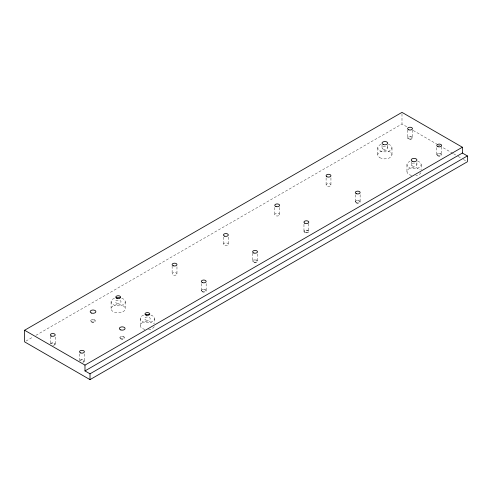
<?xml version="1.0" encoding="UTF-8"?>
<svg xmlns="http://www.w3.org/2000/svg" width="492" height="492" viewBox="0 0 492 492"><rect width="100%" height="100%" fill="white"/><g stroke="black" fill="none" stroke-linecap="round" stroke-linejoin="round"><path stroke-width="0.37" stroke-dasharray="2.46 1.84" d="M25.928 341.097L33.253 336.872M35.916 335.335L401.989 123.984L407.271 127.041M413.219 130.472L437.665 144.587M438.329 144.968L440.967 146.493M452.861 153.363L441.632 146.874L441.644 154.777M453.526 153.744L457.486 156.032M458.15 156.413L460.795 157.938M463.433 159.463L466.078 160.989M436.804 147.631L436.804 154.777M421.177 164.66L421.177 169.537M416.909 162.667L416.909 164.66M412.456 130.066L412.456 137.932A2.417 1.396 0 0 1 408.827 139.138A2.417 1.396 0 0 1 408.827 136.721A2.417 1.396 0 0 1 412.456 137.932M411.214 162.003L411.214 164.66M407.616 130.066L407.616 137.932M406.946 164.66L406.946 171.628M401.989 113.818L401.989 123.984M391.995 147.809L391.995 154.783M387.727 145.152L387.727 147.809M382.032 145.152L382.032 147.809M377.764 147.809L377.764 154.783M360.126 194.691L360.126 201.843M355.286 194.691L355.286 201.843M330.944 177.84L330.944 184.992A2.417 1.396 0 0 1 327.309 186.204A2.417 1.396 0 0 1 327.309 183.78A2.417 1.396 0 0 1 330.944 184.992M326.104 177.84L326.104 184.992M308.804 223.608L308.804 231.474A2.417 1.396 0 0 1 305.169 232.685A2.417 1.396 0 0 1 305.169 230.262A2.417 1.396 0 0 1 308.804 231.474M303.964 224.321L303.964 231.474M279.616 207.476L279.616 214.623A2.417 1.396 0 0 1 275.987 215.834A2.417 1.396 0 0 1 275.987 213.417A2.417 1.396 0 0 1 279.616 214.623M274.776 207.476L274.776 214.623M257.476 253.958L257.476 261.104A2.417 1.396 0 0 1 253.847 262.316A2.417 1.396 0 0 1 253.847 259.899A2.417 1.396 0 0 1 257.476 261.104M252.636 253.239L252.636 261.104M228.294 237.107L228.294 244.26A2.417 1.396 0 0 1 224.666 245.465A2.417 1.396 0 0 1 224.666 243.048A2.417 1.396 0 0 1 228.294 244.26M223.454 237.107L223.454 244.26M206.154 283.589L206.154 290.741M201.314 283.589L201.314 290.741M176.966 266.738L176.966 273.89A2.417 1.396 0 0 1 173.338 275.096A2.417 1.396 0 0 1 173.338 272.679A2.417 1.396 0 0 1 176.966 273.89M172.126 266.024L172.126 273.89M154.494 318.625L154.494 323.508M140.263 318.625L140.263 325.599M125.306 301.78L125.306 308.748A7.116 4.108 0 0 1 114.636 312.309A7.116 4.108 0 0 1 114.636 305.194A7.116 4.108 0 0 1 125.306 308.748M111.075 301.78L111.075 308.748M84.384 353.889L84.384 361.042M79.544 353.889L79.544 361.042A2.417 1.396 0 0 1 83.173 359.83A2.417 1.396 0 0 1 83.173 362.253M55.196 337.038L55.196 344.191M50.356 336.325L50.356 343.478M420.937 172.692A7.116 4.108 0 0 1 415.906 175.601M411.632 175.49A7.116 4.108 0 0 1 408.612 168.99A7.116 4.108 0 0 1 420.223 169.574M154.248 326.663A7.116 4.108 0 0 1 147.994 329.695M144.943 329.462A7.116 4.108 0 0 1 141.924 322.961A7.116 4.108 0 0 1 153.541 323.545M79.968 361.042A1.993 1.15 0 0 1 81.961 359.892A1.993 1.15 0 0 1 83.954 361.042A1.993 1.15 0 0 1 81.961 362.192M50.854 343.896A1.993 1.15 0 0 1 53.124 343.059A1.993 1.15 0 0 1 54.766 344.295A1.993 1.15 0 0 1 52.779 345.341M388.434 144.248A7.116 4.108 0 0 1 390.328 150.447A7.116 4.108 0 0 1 379.424 150.447A7.116 4.108 0 0 1 381.318 144.248M417.622 161.099A7.116 4.108 0 0 1 419.645 167.206A7.116 4.108 0 0 1 408.889 167.477A7.116 4.108 0 0 1 409.984 161.29M150.933 315.071A7.116 4.108 0 0 1 152.827 321.27A7.116 4.108 0 0 1 141.924 321.27A7.116 4.108 0 0 1 143.818 315.071M121.752 298.22A7.116 4.108 0 0 1 123.646 304.419A7.116 4.108 0 0 1 112.742 304.419A7.116 4.108 0 0 1 114.636 298.22M50.442 343.828A2.417 1.396 0 0 1 53.197 342.819A2.417 1.396 0 0 1 55.19 344.314A2.417 1.396 0 0 1 52.779 345.587M379.849 157.686A7.116 4.108 0 0 0 391.749 155.841A7.116 4.108 0 0 0 383.034 150.81A7.116 4.108 0 0 0 379.849 157.686M202.323 291.553A1.993 1.15 0 0 0 205.656 291.036A1.993 1.15 0 0 0 203.214 289.628A1.993 1.15 0 0 0 202.323 291.553M304.972 232.285A1.993 1.15 0 0 0 308.306 231.775A1.993 1.15 0 0 0 305.864 230.361A1.993 1.15 0 0 0 304.972 232.285M254.063 262.101A1.993 1.15 0 0 0 257.052 261.104A1.993 1.15 0 0 0 254.063 260.108A1.993 1.15 0 0 0 254.063 262.101M356.3 202.655A1.993 1.15 0 0 0 359.634 202.138A1.993 1.15 0 0 0 357.192 200.73A1.993 1.15 0 0 0 356.3 202.655M409.043 138.929A1.993 1.15 0 0 0 412.032 137.932A1.993 1.15 0 0 0 409.043 136.936A1.993 1.15 0 0 0 409.043 138.929M437.812 155.595A1.993 1.15 0 0 0 441.146 155.078A1.993 1.15 0 0 0 438.704 153.67A1.993 1.15 0 0 0 437.812 155.595M92.035 321.946A1.993 1.15 0 0 0 95.024 320.95A1.993 1.15 0 0 0 92.035 319.954A1.993 1.15 0 0 0 92.035 321.946M120.811 338.613A1.993 1.15 0 0 0 124.144 338.096A1.993 1.15 0 0 0 121.702 336.688A1.993 1.15 0 0 0 120.811 338.613M412.05 165.822A2.847 1.642 0 0 0 416.81 165.084A2.847 1.642 0 0 0 413.323 163.067A2.847 1.642 0 0 0 412.05 165.822M382.868 148.971A2.847 1.642 0 0 0 387.628 148.233A2.847 1.642 0 0 0 384.141 146.222A2.847 1.642 0 0 0 382.868 148.971M145.952 320.052A2.847 1.642 0 0 0 150.22 318.625A2.847 1.642 0 0 0 145.952 317.205A2.847 1.642 0 0 0 145.952 320.052M116.77 303.201A2.847 1.642 0 0 0 121.038 301.78A2.847 1.642 0 0 0 116.77 300.354A2.847 1.642 0 0 0 116.77 303.201M120.546 338.81A2.417 1.396 0 0 0 124.568 338.133A2.417 1.396 0 0 0 121.536 336.46A2.417 1.396 0 0 0 120.546 338.81M91.321 321.94A2.417 1.396 0 0 0 95.368 321.313A2.417 1.396 0 0 0 92.404 319.603A2.417 1.396 0 0 0 91.321 321.94M202.021 291.725A2.417 1.396 0 0 0 206.068 291.098A2.417 1.396 0 0 0 203.104 289.388A2.417 1.396 0 0 0 202.021 291.725M355.993 202.833A2.417 1.396 0 0 0 360.046 202.206A2.417 1.396 0 0 0 357.081 200.496A2.417 1.396 0 0 0 355.993 202.833M437.511 155.767A2.417 1.396 0 0 0 441.558 155.14A2.417 1.396 0 0 0 438.593 153.43A2.417 1.396 0 0 0 437.511 155.767"/><path stroke-width="0.74" d="M462.369 153.037L467.4 155.939L467.4 161.751L90.011 379.633L24.6 341.866L24.6 330.249L401.989 112.367L462.369 147.225L462.369 153.037L84.981 370.919L84.981 365.107L462.369 147.225M84.981 370.919L90.011 373.822L467.4 155.939M24.6 330.249L84.981 365.107M90.011 373.822L90.011 379.633M145.534 314.659A7.116 4.108 0 0 1 149.217 314.659M116.352 297.808A7.116 4.108 0 0 1 120.036 297.808M412.05 161.173A2.847 1.642 0 0 0 416.81 160.435A2.847 1.642 0 0 0 413.323 158.424A2.847 1.642 0 0 0 412.05 161.173M383.452 144.58A2.847 1.642 0 0 0 387.727 143.16A2.847 1.642 0 0 0 383.452 141.739A2.847 1.642 0 0 0 383.452 144.58M51.568 336.104A2.417 1.396 0 0 0 55.196 334.898A2.417 1.396 0 0 0 51.568 333.687A2.417 1.396 0 0 0 51.568 336.104M80.756 352.955A2.417 1.396 0 0 0 84.384 351.743A2.417 1.396 0 0 0 80.756 350.538A2.417 1.396 0 0 0 80.756 352.955M173.338 265.803A2.417 1.396 0 0 0 176.966 264.591A2.417 1.396 0 0 0 173.338 263.38A2.417 1.396 0 0 0 173.338 265.803M202.526 282.654A2.417 1.396 0 0 0 206.154 281.442A2.417 1.396 0 0 0 202.526 280.231A2.417 1.396 0 0 0 202.526 282.654M224.666 236.172A2.417 1.396 0 0 0 228.294 234.961A2.417 1.396 0 0 0 224.666 233.749A2.417 1.396 0 0 0 224.666 236.172M253.847 253.017A2.417 1.396 0 0 0 257.476 251.812A2.417 1.396 0 0 0 253.847 250.6A2.417 1.396 0 0 0 253.847 253.017M275.987 206.535A2.417 1.396 0 0 0 279.616 205.33A2.417 1.396 0 0 0 275.987 204.118A2.417 1.396 0 0 0 275.987 206.535M304.671 223.165A2.417 1.396 0 0 0 308.718 222.538A2.417 1.396 0 0 0 305.753 220.828A2.417 1.396 0 0 0 304.671 223.165M438.009 146.696A2.417 1.396 0 0 0 441.644 145.484A2.417 1.396 0 0 0 438.009 144.273A2.417 1.396 0 0 0 438.009 146.696M408.827 129.845A2.417 1.396 0 0 0 412.456 128.633A2.417 1.396 0 0 0 408.827 127.422A2.417 1.396 0 0 0 408.827 129.845M326.811 176.683A2.417 1.396 0 0 0 330.858 176.056A2.417 1.396 0 0 0 327.893 174.346A2.417 1.396 0 0 0 326.811 176.683M356.497 193.756A2.417 1.396 0 0 0 360.126 192.544A2.417 1.396 0 0 0 356.497 191.339A2.417 1.396 0 0 0 356.497 193.756M116.979 298.337A2.417 1.396 0 0 0 120.614 297.131A2.417 1.396 0 0 0 116.979 295.92A2.417 1.396 0 0 0 116.979 298.337M146.167 315.188A2.417 1.396 0 0 0 149.796 313.982A2.417 1.396 0 0 0 146.167 312.771A2.417 1.396 0 0 0 146.167 315.188M91.61 313.078A2.847 1.642 0 0 0 95.879 311.657A2.847 1.642 0 0 0 91.61 310.231A2.847 1.642 0 0 0 91.61 313.078M120.792 329.929A2.847 1.642 0 0 0 125.066 328.502A2.847 1.642 0 0 0 120.792 327.082A2.847 1.642 0 0 0 120.792 329.929"/></g></svg>
